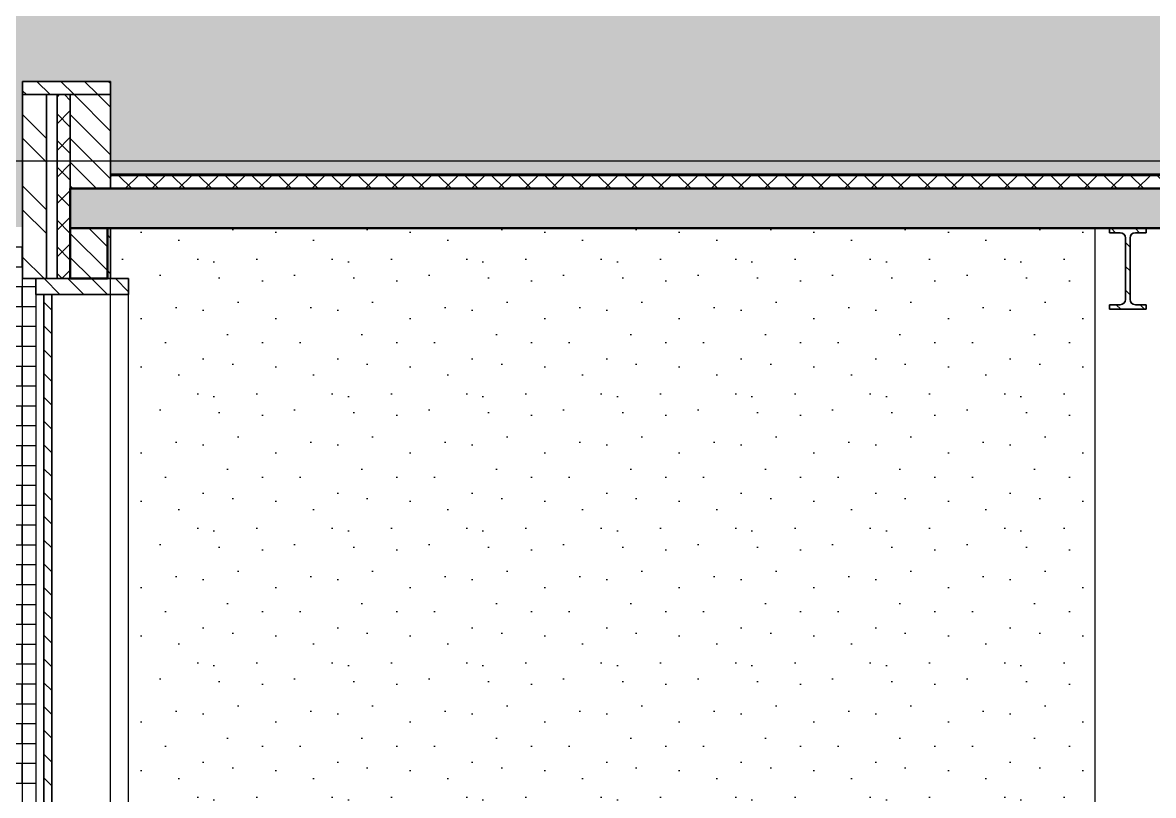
# Model space of a CAD drawing. Header units: millimetres. Extents: x -100 to 224448, y 0 to 22177.
# Drawn here: x 132902 to 137173, y 11204 to 14122 of the extents above; entities that cross this region are included whole.
import ezdxf

# ---------------------------------------------------------------- set-up
doc = ezdxf.new("R2010")
doc.units = ezdxf.units.MM
doc.layers.get('0').update_dxf_attribs({"true_color": 0xdfdfdf})
for name, color, linetype in [('Background_0', 7, 'Continuous'), ('Background_Front bricks', 7, 'Continuous'), ('Background_GLASS', 161, 'Continuous'), ('Background_WINDOW_FRAME', 253, 'Continuous'), ('Boundary_0', 7, 'Continuous'), ('Boundary_Air', 7, 'Continuous'), ('Boundary_Bitumen_ SBS Modified_ Asphalt', 7, 'Continuous'), ('Boundary_Cavity Wall_ Front', 7, 'Continuous'), ('Boundary_Front bricks', 7, 'Continuous'), ('Boundary_GLASS', 161, 'Continuous'), ('Boundary_Gravel', 7, 'Continuous'), ('Boundary_Gypsum Board', 54, 'Continuous'), ('Boundary_Insulation_ Polyurethane Foam', 42, 'Continuous'), ('Boundary_WINDOW_FRAME', 253, 'Continuous'), ('Elevation_Front bricks', 7, 'Continuous'), ('Elevation_Plaster_ Cement', 7, 'Continuous'), ('Fill_0', 7, 'Continuous'), ('Fill_Bitumen_ SBS Modified_ Asphalt', 251, 'Continuous'), ('Fill_Concrete_ Beam and Pot Floor', 85, 'Continuous'), ('Fill_Front bricks', 7, 'Continuous'), ('Fill_GLASS', 161, 'Continuous'), ('Fill_Gravel', 251, 'Continuous'), ('Fill_Gypsum Board', 251, 'Continuous'), ('Fill_Insulation_ Polyurethane Foam', 42, 'Continuous'), ('Fill_Supporting Wall_ Brick', 11, 'Continuous'), ('Fill_WINDOW_FRAME', 253, 'Continuous'), ('Viewport border', 7, 'Continuous')]:
    doc.layers.add(name, color=color, linetype=linetype)
for name, color, linetype, lineweight in [('Background_Air', 7, 'Continuous', 9), ('Background_Bitumen_ SBS Modified_ Asphalt', 7, 'Continuous', 9), ('Background_Concrete_ Beam and Pot Floor', 7, 'Continuous', 9), ('Background_Gravel', 7, 'Continuous', 9), ('Background_Gypsum Board', 7, 'Continuous', 9), ('Background_Insulation_ Polyurethane Foam', 7, 'Continuous', 9), ('Background_Plaster_ Cement', 7, 'Continuous', 9), ('Background_Supporting Wall_ Brick', 7, 'Continuous', 9), ('Boundary_Concrete_ Beam and Pot Floor', 99, 'Continuous', 50), ('Boundary_Supporting Wall_ Brick', 14, 'Continuous', 50)]:
    doc.layers.add(name, color=color, linetype=linetype, lineweight=lineweight)
for name, color, linetype, true_color in [('Background_DETAIL_OBJECTS', 7, 'Continuous', 0xdfdfdf), ('Boundary_DETAIL_OBJECTS', 7, 'Continuous', 0xdfdfdf), ('Fill_DETAIL_OBJECTS', 7, 'Continuous', 0xdfdfdf)]:
    doc.layers.add(name, color=color, linetype=linetype, true_color=true_color)
doc.layers.add('BIM_ROOM_LINES', color=7, linetype='Continuous', plot=False)
pattern_1 = [(45, (-3002.4, 80), (-44.90128, 44.90128), [])]
pattern_2 = [(45, (-3002.4, 80), (-50.28943, 50.28943), []), (135, (-3002.4, 80), (-50.28943, -50.28943), [])]

# ---------------------------------------------------------------- blocks, each defined once
blk = doc.blocks.new("BB'__section__..%5CMainBuilding.dwg", base_point=(1833.3, -3770))
at = {"layer": 'Elevation_Front bricks'}
h = blk.add_hatch(dxfattribs=at)
h.set_pattern_fill('V_MASONRY300x75', color=256, scale=10, style=0)
h.paths.add_polyline_path([(12002.4, 10080), (12002.4, 10130), (12334.4, 10130), (12334.4, 10080), (12334.4, 9830), (21230.4, 9830), (21230.4, 10080), (21230.4, 10130), (21602.4, 10130), (21602.4, 12830), (3002.4, 12830), (3002.4, 9580), (12002.4, 9580)])
h = blk.add_hatch(dxfattribs=at)
h.set_pattern_fill('V_MASONRY300x75', color=256, scale=10, style=0)
h.paths.add_polyline_path([(3002.4, 6330), (12002.4, 6330), (12002.4, 7025), (12002.4, 9385), (12002.4, 9580), (3002.4, 9580)])
h = blk.add_hatch(dxfattribs=at)
h.set_pattern_fill('V_MASONRY300x75', color=256, scale=10, style=0)
h.paths.add_polyline_path([(12052.4, 7085), (12052.4, 9325), (12052.4, 9385), (12002.4, 9385), (12002.4, 7025), (12052.4, 7025)])
at = {"layer": 'Elevation_Plaster_ Cement'}
h = blk.add_hatch(dxfattribs=at)
h.set_pattern_fill('DOTS2', color=256, scale=20, style=0)
h.paths.add_polyline_path([(12402.4, 7085), (12402.4, 7025), (12334.4, 7025), (12334.4, 6580), (13284.4, 6580), (13284.4, 7229), (13284.4, 7263), (13284.4, 7280), (13539.4, 7280), (13539.4, 7311.4), (13552.8, 7346.7, -0.001651), (13552.9, 7346.9, -0.209989), (13585.7, 7361.4), (13587.4, 7361.4), (13764.4, 7361.4), (13941.4, 7361.4), (13943.1, 7361.4, -0.211654), (13976, 7346.7), (13989.4, 7311.4), (13989.4, 7280), (14239.4, 7280), (14239.4, 7311.4), (14252.8, 7346.7, -0.001651), (14252.9, 7346.9, -0.209989), (14285.7, 7361.4), (14287.4, 7361.4), (14464.4, 7361.4), (14641.4, 7361.4), (14643.1, 7361.4, -0.211654), (14676, 7346.7), (14689.4, 7311.4), (14689.4, 7280), (14884.4, 7280), (14884.4, 7263), (14884.4, 7229), (14884.4, 6580), (15384.4, 6580), (15384.4, 7229), (15384.4, 7263), (15384.4, 7280), (15579.4, 7280), (15579.4, 7311.4), (15592.8, 7346.7, -0.211654), (15625.7, 7361.4), (15627.4, 7361.4), (15804.4, 7361.4), (15981.4, 7361.4), (15983.1, 7361.4, -0.211654), (16016, 7346.7), (16029.4, 7311.4), (16029.4, 7280), (16052.4, 7280), (16052.4, 9575), (12334.4, 9575), (12334.4, 9385), (12402.4, 9385), (12402.4, 9325)])
at = {"layer": 'Fill_0', "extrusion": (9.15169e-29, -7.41545e-30, -1)}
h = blk.add_hatch(dxfattribs=at)
h.set_pattern_fill('ANSI31', color=256, scale=20, style=0)
h.set_pattern_definition(pattern_1)
edge = h.paths.add_edge_path()
edge.add_line((-16106.9, 9270), (-16245.9, 9270))
edge.add_line((-16245.9, 9270), (-16245.9, 9286.7))
edge.add_line((-16245.9, 9286.7), (-16205, 9286.7))
edge.add_spline(control_points=[(-16205, 9286.7), (-16185.1, 9286.7), (-16185.1, 9306.6)], knot_values=[-0.785398, -0.785398, -0.785398, 0.785398, 0.785398, 0.785398], weights=[1, 0.707107, 1], degree=2, periodic=0)
edge.add_line((-16185.1, 9306.6), (-16185.1, 9538.4))
edge.add_spline(control_points=[(-16185.1, 9538.4), (-16185.1, 9558.3), (-16205, 9558.3)], knot_values=[-0.785398, -0.785398, -0.785398, 0.785398, 0.785398, 0.785398], weights=[1, 0.707107, 1], degree=2, periodic=0)
edge.add_line((-16205, 9558.3), (-16245.9, 9558.3))
edge.add_line((-16245.9, 9558.3), (-16245.9, 9575))
edge.add_line((-16245.9, 9575), (-16106.9, 9575))
edge.add_line((-16106.9, 9575), (-16106.9, 9558.3))
edge.add_line((-16106.9, 9558.3), (-16147.8, 9558.3))
edge.add_spline(control_points=[(-16147.8, 9558.3), (-16167.7, 9558.3), (-16167.7, 9538.4)], knot_values=[-0.785398, -0.785398, -0.785398, 0.785398, 0.785398, 0.785398], weights=[1, 0.707107, 1], degree=2, periodic=0)
edge.add_line((-16167.7, 9538.4), (-16167.7, 9306.6))
edge.add_spline(control_points=[(-16167.7, 9306.6), (-16167.7, 9286.7), (-16147.8, 9286.7)], knot_values=[-0.785398, -0.785398, -0.785398, 0.785398, 0.785398, 0.785398], weights=[1, 0.707107, 1], degree=2, periodic=0)
edge.add_line((-16147.8, 9286.7), (-16106.9, 9286.7))
edge.add_line((-16106.9, 9286.7), (-16106.9, 9270))
at = {"layer": 'Fill_Bitumen_ SBS Modified_ Asphalt', "extrusion": (7.4882e-32, -7.40759e-26, -1)}
blk.add_hatch(color=256, dxfattribs=at).paths.add_polyline_path([(-12334.4, 9780), (-12334.4, 9775), (-21230.4, 9775), (-21230.4, 9780)])
at = {"layer": 'Fill_Concrete_ Beam and Pot Floor', "extrusion": (-3.23456e-32, -1.23894e-28, -1)}
h = blk.add_hatch(dxfattribs=at)
h.set_pattern_fill('CONCRETE2', color=256, scale=20, angle=15, style=0)
h.set_pattern_definition([(65, (-3002.4, 80), (288.1626, 50.8108), [30.48, -335.28]), (10, (-3002.4, 80), (-133.5858, 280.6803), [24.384, -268.224]), (115.4514, (-2978.4, 84.23), (154.577, 331.491), [25.904, -284.944]), (61.1842, (-3023.44, 158.5), (436.358, 47.282), [45.72, -502.92]), (111.6356, (-2987.07, 162.45), (264.442, 480.704), [38.856, -427.416]), (6.1842, (-3023.44, 158.5), (264.442, 480.704), [36.576, -402.336]), (36, (-2978.92, 149.4), (276.6663, -95.2638), [30.48, -335.28]), (341, (-2978.92, 149.4), (19.2398, 310.252), [24.384, -268.224]), (86.4514, (-2955.87, 141.46), (295.9062, 214.988), [25.904, -284.944]), (52.5, (-3002.4, 80), (-30.24175, 131.95726), [0, -264.9728, 0, -272.288, 0, -269.24]), (22.5, (-3002.4, 80), (61.7827, 182.4979), [0, -155.2448, 0, -258.8768, 0, -102.616]), (342.5, (-3089.94, 56.54), (211.9256, 47.29565), [0, -101.6, 0, -316.992, 0, -420.624]), (332.5, (-3129.2, 46.03), (218.4016, 100.6383), [0, -132.08, 0, -210.5152, 0, -298.704])])
h.paths.add_polyline_path([(-12334.4, 9725), (-12182.4, 9725), (-12182.4, 9575), (-21382.4, 9575), (-21382.4, 9725), (-21230.4, 9725)])
at = {"layer": 'Fill_DETAIL_OBJECTS', "extrusion": (4.4884e-44, 3.79639e-28, -1)}
h = blk.add_hatch(dxfattribs=at)
h.set_pattern_fill('ANSI31', color=256, scale=20, style=0)
h.set_pattern_definition(pattern_1)
h.paths.add_polyline_path([(-12334.4, 10080), (-12334.4, 10130), (-12002.4, 10130), (-12002.4, 10080)])
at = {"layer": 'Fill_DETAIL_OBJECTS', "extrusion": (-4.66653e-45, -8.44944e-30, -1)}
h = blk.add_hatch(dxfattribs=at)
h.set_pattern_fill('ANSI31', color=256, scale=20, style=0)
h.set_pattern_definition(pattern_1)
h.paths.add_polyline_path([(-12334.4, 10080), (-12182.4, 10080), (-12182.4, 9725), (-12334.4, 9725)])
at = {"layer": 'Fill_Front bricks', "extrusion": (-1.53794e-43, 3.37388e-29, -1)}
h = blk.add_hatch(dxfattribs=at)
h.set_pattern_fill('ANSI32', color=256, scale=20, style=0)
h.set_pattern_definition([(45, (-3002.4, 80), (-134.7038, 134.7038), []), (45, (-2912.6, 80), (-134.7038, 134.7038), [])])
h.paths.add_polyline_path([(-12002.4, 9385), (-12092.4, 9385), (-12092.4, 10080), (-12002.4, 10080)])
at = {"layer": 'Fill_GLASS', "extrusion": (0, 0, -1)}
h = blk.add_hatch(dxfattribs=at)
h.set_pattern_fill('ANSI31', color=256, scale=20, style=0)
h.set_pattern_definition(pattern_1)
h.paths.add_polyline_path([(-12082.4, 9325), (-12082.4, 7085), (-12112.4, 7085), (-12112.4, 9325)])
at = {"layer": 'Fill_Gravel', "extrusion": (7.4882e-32, -1.48152e-27, -1)}
h = blk.add_hatch(dxfattribs=at)
h.set_pattern_fill('GRAVEL1', color=256, scale=10, angle=15, style=0)
h.set_pattern_definition([(243.0128, (-2923.803, 287.41), (-971.645967, -1937.4994145), [24.2165, -2397.4358]), (199.9697, (-2934.793, 265.83), (2039.8129444, 732.9143235), [41.5562, -4114.0665]), (147.5104, (-2973.85, 251.638), (2251.126987, -1446.660795), [29.3018, -2900.8858]), (282.2737, (-3030.011, 190.002), (-757.8826197, 3523.9202684), [37.8428, -3746.4404]), (307.8337, (-3021.967, 153.024), (-1428.383936, 1853.4615588), [37.1079, -3673.6871]), (12.2737, (-2999.206, 123.716), (-3523.9202684, -757.8826197), [37.8428, -3746.4404]), (52.6942, (-2962.228, 131.761), (-1794.3938764, -2344.3017267), [50.0452, -4954.4728]), (87.2553, (-2931.897, 171.5676), (192.1451693, 4151.178115), [47.2478, -4677.5378]), (136.4296, (-2929.635, 218.761), (-1996.570956, 1887.565762), [37.971, -3759.1331]), (190.2364, (-2957.146, 244.933), (1959.120334, 338.596577), [43.3498, -2124.1373]), (237.3974, (-2999.8054, 237.229), (-1573.9397224, -2471.5812392), [56.0606, -5550.0075]), (153.8141, (-2857.418, 234.385), (-1496.591497, 717.087291), [19.1342, -1894.2919]), (186.4692, (-2874.588, 242.828), (2353.4413602, 257.901813), [36.4027, -3603.872]), (240, (-2910.76, 238.73), (46.58744, -173.8667), [25.4558, -229.1026]), (218.1986, (-2928.52, 256.33), (776.15828, 580.670656), [13.7084, -1357.1307]), (306.8014, (-2939.293, 247.853), (-313.62893, 475.01257), [19.3865, -949.9432]), (45.9638, (-2927.68, 232.33), (428.42463, 487.49592), [31.4872, -1018.0841]), (176.5651, (-2905.79, 254.966), (394.32073, -80.6915), [22.7684, -546.4417]), (31.3895, (-3040.136, 220.832), (1598.9049246, 987.4730624), [31.896, -3157.7121]), (85.3462, (-3012.908, 237.445), (-183.00396, -2098.8829984), [26.759, -2649.1334]), (308.1986, (-2915.11, 289.74), (-580.670656, 776.15828), [27.4167, -1343.4224]), (358.6105, (-2898.156, 268.193), (-1878.428814, 55.7242953), [31.896, -3157.7121]), (354.444, (-3011.252, 113.035), (-962.508234, 114.795375), [30.7584, -1507.1623]), (309.7751, (-2980.638, 110.057), (-1381.7937544, 1679.596954), [25.772, -2551.4357]), (81.8014, (-2866.784, 116.338), (114.7964, 962.508115), [27.4167, -1343.4224]), (32.354, (-2862.874, 143.475), (-2073.917328, -1301.102299), [30.1736, -2987.1763]), (84.444, (-2951.979, 93.51), (-114.795375, -962.508234), [15.3792, -1522.5415]), (116.3099, (-2877.216, 113.543), (-360.215985, 648.87941), [9.1782, -908.6452]), (180.9638, (-2881.284, 121.77), (568.18738, -34.104), [37.1079, -705.051]), (201.009, (-2918.387, 121.146), (1692.0790475, 639.7407994), [34.389, -3404.5061]), (318.6901, (-2923.487, 216.68), (-267.04172, 301.14573), [25.96, -623.0392]), (8.1572, (-2903.987, 199.5445), (3048.908147, 444.2515605), [45.3229, -4486.9613]), (75.9454, (-2859.123, 205.975), (-369.354585, -1403.416322), [18.5321, -1834.6813]), (105, (-2854.62, 223.95), (-220.454, 127.2792), [10.8, -169.2]), (135.2564, (-2923.262, 125.43), (1021.577817, -1030.717494), [25.0063, -2475.6336]), (63.0128, (-2941.023, 143.033), (971.645967, 1937.4994145), [48.433, -2373.2194]), (15, (-2919.04, 186.2), (127.2792, 220.454), [46.8, -133.2]), (340.3048, (-2873.839, 198.305), (-2064.777887, 751.1940244), [28.4605, -2817.5893]), (269.0546, (-2847.043, 188.714), (12.48309, -742.05404), [26.2084, -1284.2114]), (222.646, (-2847.476, 162.509), (-2837.590956, -2623.8287673), [42.6717, -4224.5053]), (190.4261, (-2878.863, 133.6), (-2306.8515396, -431.7703282), [45.1438, -4469.2289])])
h.paths.add_polyline_path([(-12334.4, 9830), (-12334.4, 9780), (-21230.4, 9780), (-21230.4, 9830)])
at = {"layer": 'Fill_Gypsum Board', "extrusion": (-4.2868e-28, 5.7797e-28, -1)}
h = blk.add_hatch(dxfattribs=at)
h.set_pattern_fill('ANSI34', color=256, scale=10, style=0)
h.set_pattern_definition([(45, (-3002.4, 80), (-134.7038, 134.7038), []), (45, (-2957.5, 80), (-134.7038, 134.7038), []), (45, (-2912.6, 80), (-134.7038, 134.7038), []), (45, (-2867.7, 80), (-134.7038, 134.7038), [])])
h.paths.add_polyline_path([(-12334.4, 9575), (-12322.4, 9575), (-12322.4, 9385), (-12334.4, 9385)])
at = {"layer": 'Fill_Insulation_ Polyurethane Foam', "extrusion": (7.11582e-29, 5.24155e-29, -1)}
h = blk.add_hatch(dxfattribs=at)
h.set_pattern_fill('INSULATION', color=256, scale=20, style=0)
h.set_pattern_definition(pattern_2)
h.paths.add_polyline_path([(-12132.4, 9385), (-12182.4, 9385), (-12182.4, 9575), (-12182.4, 10080), (-12132.4, 10080)])
at = {"layer": 'Fill_Insulation_ Polyurethane Foam', "extrusion": (7.4882e-32, 4.93839e-28, -1)}
h = blk.add_hatch(dxfattribs=at)
h.set_pattern_fill('INSULATION', color=256, scale=20, style=0)
h.set_pattern_definition(pattern_2)
h.paths.add_polyline_path([(-12334.4, 9775), (-12334.4, 9725), (-21230.4, 9725), (-21230.4, 9775)])
at = {"layer": 'Fill_Supporting Wall_ Brick', "extrusion": (-6.36674e-44, 7.18187e-29, -1)}
h = blk.add_hatch(dxfattribs=at)
h.set_pattern_fill('ANSI31', color=256, scale=20, style=0)
h.set_pattern_definition(pattern_1)
h.paths.add_polyline_path([(-12182.4, 9385), (-12322.4, 9385), (-12322.4, 9575), (-12182.4, 9575)])
at = {"layer": 'Fill_WINDOW_FRAME', "extrusion": (0, 0, -1)}
h = blk.add_hatch(dxfattribs=at)
h.set_pattern_fill('ANSI31', color=256, scale=20, style=0)
h.set_pattern_definition(pattern_1)
h.paths.add_polyline_path([(-12052.4, 9385), (-12052.4, 9325), (-12402.4, 9325), (-12402.4, 9385)])
blk.add_line((2834.4, 9830), (21730.4, 9830))
blk.add_line((2834.4, 9830), (21730.4, 9830))
at = {"layer": 'Background_0', "extrusion": (0, 1, 0)}
for p, q in [((16052.4, 9575), (16052.4, 6580)), ((16106.9, 9575), (16106.9, 9558.3)), ((16245.9, 9575), (16106.9, 9575)), ((16245.9, 9558.3), (16245.9, 9575)), ((16106.9, 9558.3), (16147.8, 9558.3)), ((16167.7, 9538.4), (16167.7, 9306.6)), ((16185.1, 9306.6), (16185.1, 9538.4)), ((16205, 9558.3), (16245.9, 9558.3)), ((16147.8, 9286.7), (16106.9, 9286.7)), ((16106.9, 9286.7), (16106.9, 9270)), ((16106.9, 9270), (16245.9, 9270)), ((16245.9, 9286.7), (16205, 9286.7)), ((16245.9, 9270), (16245.9, 9286.7))]:
    blk.add_line(p, q, dxfattribs=at)
at = {"layer": 'Background_0', "extrusion": (0, 0, -1)}
for centre, start, end in [((-16147.8, 9538.4), 90, 180), ((-16205, 9538.4), 0, 90), ((-16147.8, 9306.6), 180, 270), ((-16205, 9306.6), 270, 0)]:
    blk.add_arc(centre, 19.9, start, end, dxfattribs=at)
at = {"layer": 'Background_Air', "extrusion": (0, 1, 0)}
for p, q in [((12092.4, 10080), (12092.4, 9385)), ((12132.4, 10080), (12092.4, 10080)), ((12132.4, 9385), (12132.4, 10080)), ((12092.4, 9385), (12132.4, 9385))]:
    blk.add_line(p, q, dxfattribs=at)
at = {"layer": 'Background_Bitumen_ SBS Modified_ Asphalt', "extrusion": (0, 1, 0)}
for p, q in [((12334.4, 9780), (12334.4, 9775)), ((21230.4, 9780), (12334.4, 9780)), ((12334.4, 9775), (21230.4, 9775))]:
    blk.add_line(p, q, dxfattribs=at)
at = {"layer": 'Background_Concrete_ Beam and Pot Floor', "extrusion": (0, 1, 0)}
for p, q in [((12334.4, 9725), (12182.4, 9725)), ((12182.4, 9725), (12182.4, 9575)), ((21230.4, 9725), (12334.4, 9725)), ((12182.4, 9575), (21382.4, 9575))]:
    blk.add_line(p, q, dxfattribs=at)
at = {"layer": 'Background_DETAIL_OBJECTS', "extrusion": (0, 1, 0)}
for p, q in [((12002.4, 10130), (12002.4, 10080)), ((12334.4, 10130), (12002.4, 10130)), ((12334.4, 10080), (12334.4, 10130)), ((12002.4, 10080), (12334.4, 10080)), ((12182.4, 10080), (12182.4, 9725)), ((12334.4, 10080), (12182.4, 10080)), ((12334.4, 9725), (12334.4, 10080)), ((12182.4, 9725), (12334.4, 9725))]:
    blk.add_line(p, q, dxfattribs=at)
at = {"layer": 'Background_Front bricks', "extrusion": (0, 1, 0)}
for p, q in [((12092.4, 10080), (12002.4, 10080)), ((12002.4, 10080), (12002.4, 9385)), ((12092.4, 9385), (12092.4, 10080)), ((12002.4, 7025), (12002.4, 9385)), ((12002.4, 9385), (12092.4, 9385))]:
    blk.add_line(p, q, dxfattribs=at)
at = {"layer": 'Background_GLASS', "extrusion": (0, 1, 0)}
for p, q in [((12112.4, 9325), (12082.4, 9325)), ((12082.4, 9325), (12082.4, 7085)), ((12112.4, 7085), (12112.4, 9325))]:
    blk.add_line(p, q, dxfattribs=at)
at = {"layer": 'Background_Gravel', "extrusion": (0, 1, 0)}
for p, q in [((12334.4, 9830), (12334.4, 9780)), ((21230.4, 9830), (12334.4, 9830)), ((12334.4, 9780), (21230.4, 9780))]:
    blk.add_line(p, q, dxfattribs=at)
at = {"layer": 'Background_Gypsum Board', "extrusion": (0, 1, 0)}
for p, q in [((12334.4, 9575), (12322.4, 9575)), ((12322.4, 9575), (12322.4, 9385)), ((12334.4, 9385), (12334.4, 9575)), ((12322.4, 9385), (12334.4, 9385))]:
    blk.add_line(p, q, dxfattribs=at)
at = {"layer": 'Background_Insulation_ Polyurethane Foam', "extrusion": (0, 1, 0)}
for p, q in [((12182.4, 10080), (12132.4, 10080)), ((12132.4, 10080), (12132.4, 9385)), ((12182.4, 9575), (12182.4, 10080)), ((21230.4, 9775), (12334.4, 9775)), ((12334.4, 9775), (12334.4, 9725)), ((12334.4, 9725), (21230.4, 9725)), ((12182.4, 9385), (12182.4, 9575)), ((12132.4, 9385), (12182.4, 9385))]:
    blk.add_line(p, q, dxfattribs=at)
at = {"layer": 'Background_Plaster_ Cement', "extrusion": (0, 1, 0)}
blk.add_line((12334.4, 9575), (12334.4, 9385), dxfattribs=at)
at = {"layer": 'Background_Supporting Wall_ Brick', "extrusion": (0, 1, 0)}
for p, q in [((12322.4, 9575), (12182.4, 9575)), ((12182.4, 9575), (12182.4, 9385)), ((12322.4, 9385), (12322.4, 9575)), ((12182.4, 9385), (12322.4, 9385))]:
    blk.add_line(p, q, dxfattribs=at)
at = {"layer": 'Background_WINDOW_FRAME', "extrusion": (0, 1, 0)}
for p, q in [((12402.4, 9385), (12052.4, 9385)), ((12052.4, 9385), (12052.4, 9325)), ((12402.4, 9385), (12334.4, 9385)), ((12334.4, 9385), (12402.4, 9385)), ((12402.4, 9385), (12334.4, 9385)), ((12334.4, 9385), (12402.4, 9385)), ((12334.4, 9385), (12402.4, 9385)), ((12334.4, 9385), (12402.4, 9385)), ((12402.4, 9385), (12334.4, 9385)), ((12402.4, 9385), (12334.4, 9385)), ((12334.4, 9385), (12402.4, 9385)), ((12402.4, 9385), (12334.4, 9385)), ((12402.4, 9385), (12334.4, 9385)), ((12402.4, 9385), (12334.4, 9385)), ((12334.4, 9385), (12402.4, 9385)), ((12402.4, 9325), (12402.4, 9385)), ((12402.4, 7025), (12402.4, 9385)), ((12402.4, 7025), (12402.4, 9385)), ((12402.4, 9325), (12402.4, 9385)), ((12402.4, 7025), (12402.4, 9385)), ((12402.4, 7025), (12402.4, 9385)), ((12402.4, 9325), (12402.4, 9385)), ((12402.4, 7025), (12402.4, 9385)), ((12402.4, 7025), (12402.4, 9385)), ((12402.4, 9325), (12402.4, 9385)), ((12402.4, 9325), (12402.4, 9385)), ((12402.4, 9325), (12402.4, 9385)), ((12402.4, 9325), (12402.4, 9385)), ((12402.4, 7025), (12402.4, 9385)), ((12052.4, 9325), (12052.4, 7085)), ((12052.4, 9325), (12402.4, 9325))]:
    blk.add_line(p, q, dxfattribs=at)
at = {"layer": 'BIM_ROOM_LINES', "extrusion": (0, 1, 0)}
for p, q in [((12334.4, 9385), (12334.4, 9575)), ((12334.4, 6580), (12334.4, 9575)), ((12334.4, 9575), (21230.4, 9575))]:
    blk.add_line(p, q, dxfattribs=at)
at = {"layer": 'Boundary_0', "extrusion": (0, 1, 0)}
for p, q in [((16106.9, 9558.3), (16106.9, 9575)), ((16106.9, 9575), (16245.9, 9575)), ((16245.9, 9575), (16245.9, 9558.3)), ((16147.8, 9558.3), (16106.9, 9558.3)), ((16167.7, 9306.6), (16167.7, 9538.4)), ((16185.1, 9538.4), (16185.1, 9306.6)), ((16245.9, 9558.3), (16205, 9558.3)), ((16106.9, 9270), (16106.9, 9286.7)), ((16106.9, 9286.7), (16147.8, 9286.7)), ((16245.9, 9270), (16106.9, 9270)), ((16205, 9286.7), (16245.9, 9286.7)), ((16245.9, 9286.7), (16245.9, 9270))]:
    blk.add_line(p, q, dxfattribs=at)
at = {"layer": 'Boundary_0'}
for centre, start, end in [((16147.8, 9538.4), 0, 90), ((16205, 9538.4), 90, 180), ((16147.8, 9306.6), 270, 0), ((16205, 9306.6), 180, 270)]:
    blk.add_arc(centre, 19.9, start, end, dxfattribs=at)
at = {"layer": 'Boundary_Air', "extrusion": (0, 1, 0)}
for p, q in [((12092.4, 9385), (12092.4, 10080)), ((12092.4, 10080), (12132.4, 10080)), ((12132.4, 10080), (12132.4, 9385)), ((12132.4, 9385), (12092.4, 9385))]:
    blk.add_line(p, q, dxfattribs=at)
at = {"layer": 'Boundary_Bitumen_ SBS Modified_ Asphalt', "extrusion": (0, 1, 0)}
for p, q in [((12334.4, 9780), (21230.4, 9780)), ((12334.4, 9775), (12334.4, 9780)), ((21230.4, 9775), (12334.4, 9775))]:
    blk.add_line(p, q, dxfattribs=at)
at = {"layer": 'Boundary_Cavity Wall_ Front', "extrusion": (0, 1, 0)}
for p, q in [((12002.4, 9385), (12002.4, 10080)), ((12002.4, 10080), (12182.4, 10080)), ((12182.4, 10080), (12182.4, 9575)), ((12182.4, 9575), (12334.4, 9575)), ((12334.4, 9575), (12334.4, 9385)), ((12334.4, 9385), (12002.4, 9385))]:
    blk.add_line(p, q, dxfattribs=at)
at = {"layer": 'Boundary_Concrete_ Beam and Pot Floor', "extrusion": (0, 1, 0)}
for p, q in [((12182.4, 9575), (12182.4, 9725)), ((12182.4, 9725), (12334.4, 9725)), ((12334.4, 9725), (21230.4, 9725)), ((21382.4, 9575), (12182.4, 9575))]:
    blk.add_line(p, q, dxfattribs=at)
at = {"layer": 'Boundary_DETAIL_OBJECTS', "extrusion": (0, 1, 0)}
for p, q in [((12002.4, 10080), (12002.4, 10130)), ((12002.4, 10130), (12334.4, 10130)), ((12334.4, 10130), (12334.4, 10080)), ((12334.4, 10080), (12002.4, 10080)), ((12182.4, 9725), (12182.4, 10080)), ((12182.4, 10080), (12334.4, 10080)), ((12334.4, 10080), (12334.4, 9725)), ((12334.4, 9725), (12182.4, 9725))]:
    blk.add_line(p, q, dxfattribs=at)
at = {"layer": 'Boundary_Front bricks', "extrusion": (0, 1, 0)}
for p, q in [((12002.4, 9385), (12002.4, 10080)), ((12002.4, 10080), (12092.4, 10080)), ((12092.4, 10080), (12092.4, 9385)), ((12092.4, 9385), (12002.4, 9385))]:
    blk.add_line(p, q, dxfattribs=at)
at = {"layer": 'Boundary_GLASS', "extrusion": (0, 1, 0)}
for p, q in [((12082.4, 9325), (12112.4, 9325)), ((12082.4, 7085), (12082.4, 9325)), ((12112.4, 9325), (12112.4, 7085))]:
    blk.add_line(p, q, dxfattribs=at)
at = {"layer": 'Boundary_Gravel', "extrusion": (0, 1, 0)}
for p, q in [((12334.4, 9830), (21230.4, 9830)), ((12334.4, 9780), (12334.4, 9830)), ((21230.4, 9780), (12334.4, 9780))]:
    blk.add_line(p, q, dxfattribs=at)
at = {"layer": 'Boundary_Gypsum Board', "extrusion": (0, 1, 0)}
for p, q in [((12322.4, 9385), (12322.4, 9575)), ((12322.4, 9575), (12334.4, 9575)), ((12334.4, 9575), (12334.4, 9385)), ((12334.4, 9385), (12322.4, 9385))]:
    blk.add_line(p, q, dxfattribs=at)
at = {"layer": 'Boundary_Insulation_ Polyurethane Foam', "extrusion": (0, 1, 0)}
for p, q in [((12132.4, 9385), (12132.4, 10080)), ((12132.4, 10080), (12182.4, 10080)), ((12182.4, 10080), (12182.4, 9575)), ((12334.4, 9775), (21230.4, 9775)), ((12334.4, 9725), (12334.4, 9775)), ((21230.4, 9725), (12334.4, 9725)), ((12182.4, 9575), (12182.4, 9385)), ((12182.4, 9385), (12132.4, 9385))]:
    blk.add_line(p, q, dxfattribs=at)
at = {"layer": 'Boundary_Supporting Wall_ Brick', "extrusion": (0, 1, 0)}
for p, q in [((12182.4, 9385), (12182.4, 9575)), ((12182.4, 9575), (12322.4, 9575)), ((12322.4, 9575), (12322.4, 9385)), ((12322.4, 9385), (12182.4, 9385))]:
    blk.add_line(p, q, dxfattribs=at)
at = {"layer": 'Boundary_WINDOW_FRAME', "extrusion": (0, 1, 0)}
for p, q in [((12052.4, 9385), (12402.4, 9385)), ((12052.4, 9325), (12052.4, 9385)), ((12402.4, 9385), (12402.4, 9325)), ((12402.4, 9325), (12052.4, 9325))]:
    blk.add_line(p, q, dxfattribs=at)

msp = doc.modelspace()

# ---------------------------------------------------------------- block references
at = {"layer": 'Viewport border'}
msp.add_blockref("BB'__section__..%5CMainBuilding.dwg", (122732.9, 0), dxfattribs=at)

doc.saveas('drawing.dxf')
